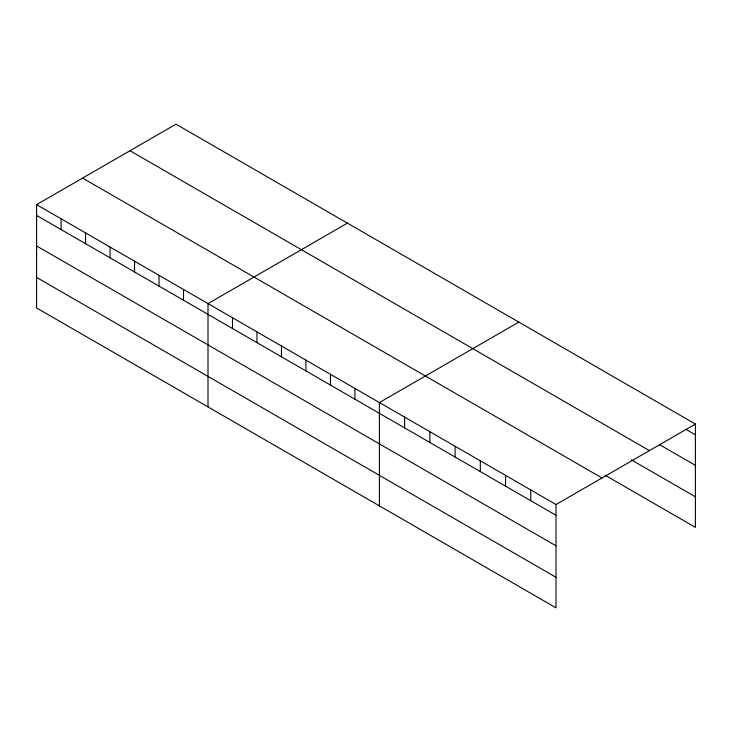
<?xml version="1.0" encoding="UTF-8"?>
<svg xmlns="http://www.w3.org/2000/svg" width="732" height="732" viewBox="0 0 732 732"><rect width="100%" height="100%" fill="white"/><g stroke="black" fill="none" stroke-linecap="round" stroke-linejoin="round"><path stroke-width="1.1" d="M556.009 545.825L556.009 504.522L36.6 204.649L36.6 307.952L556.009 607.825L556.009 545.825L36.6 245.952M605.163 475.251L695.4 527.351L695.4 424.048L175.991 124.175L36.6 204.649M347.398 223.132L208.007 303.606L208.007 406.91M518.805 322.089L379.405 402.563L379.405 505.867M556.009 504.522L695.4 424.048M685.701 429.208L695.4 434.817M659.495 444.626L695.4 465.351M129.994 150.728L649.403 450.601M631.359 459.842L695.4 496.808M82.597 178.096L602.006 477.969M36.6 215.418L556.009 515.291M36.6 277.419L556.009 577.292M530.773 489.964L530.773 500.725M505.547 475.397L505.547 486.158M480.32 460.831L480.32 471.591M455.094 446.264L455.094 457.033M429.867 431.697L429.867 442.467M404.631 417.13L404.631 427.9M354.919 388.427L354.919 399.196M330.434 374.29L330.434 385.059M305.949 360.153L305.949 370.923M281.463 346.016L281.463 356.786M256.978 331.88L256.978 342.649M232.492 317.743L232.492 328.512M183.522 289.469L183.522 300.239M159.027 275.333L159.027 286.102M134.542 261.196L134.542 271.965M110.056 247.059L110.056 257.829M85.571 232.922L85.571 243.692M61.085 218.786L61.085 229.555"/></g></svg>
